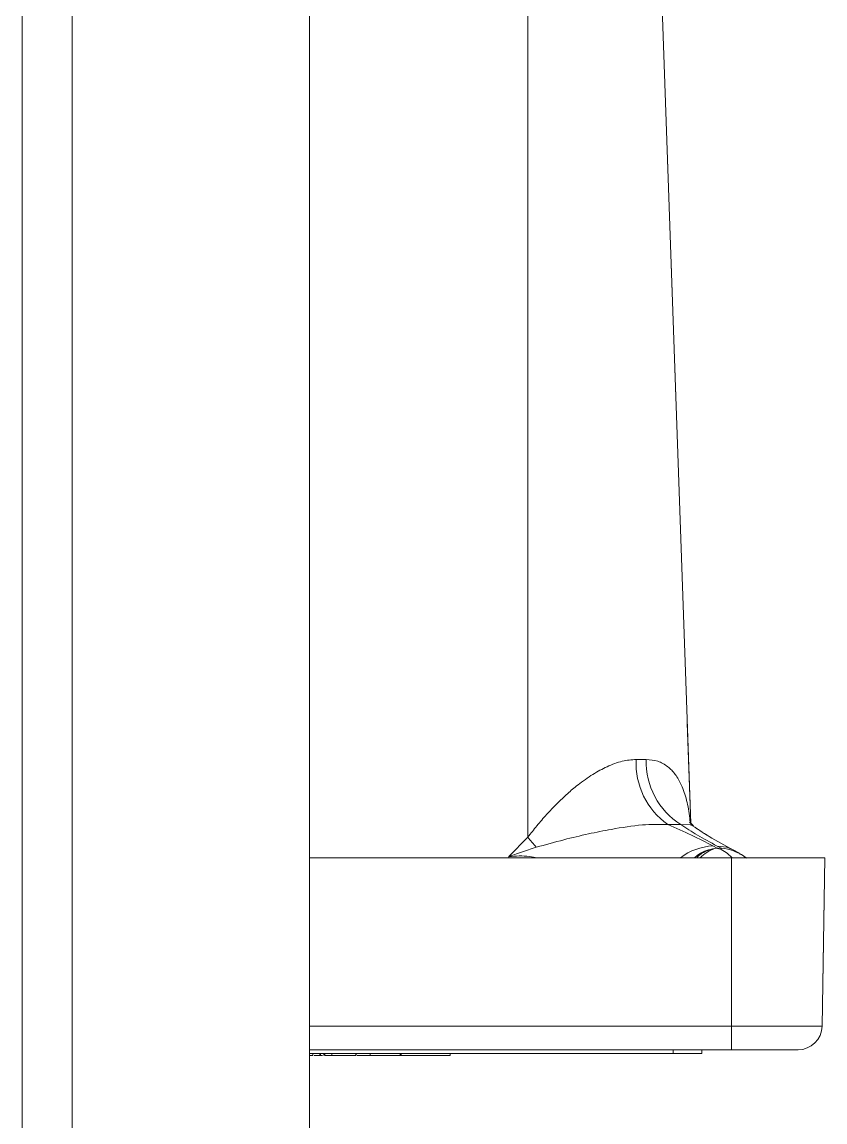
# Model space of a CAD drawing. Header units: feet. Extents: x -21 to 5170, y -254 to 1413.
# Drawn here: x 2090.88 to 2095.18, y 42.71 to 48.6 of the extents above; entities that cross this region are included whole.
import ezdxf

# ---------------------------------------------------------------- set-up
doc = ezdxf.new("R2010")
doc.units = ezdxf.units.FT
doc.header["$MEASUREMENT"] = 0
doc.layers.add('ATI CENTER SUPPORT', color=7, linetype='Continuous')

msp = doc.modelspace()

# ---------------------------------------------------------------- linework, layer by layer
at = {"layer": 'ATI CENTER SUPPORT', "color": 8, "linetype": 'Continuous', "lineweight": 15}
for p, q in [((2090.88442, 108.06425), (2090.88442, 25.40257)), ((2091.15204, 108.06425), (2091.15204, 25.40257)), ((2092.42153, 108.06425), (2092.42153, 25.40257)), ((2093.58942, 44.2345), (2093.58939, 49.51615)), ((2094.27898, 49.51615), (2094.46087, 44.30835)), ((2094.27904, 49.51615), (2094.38471, 46.49081)), ((2094.44223, 44.84397), (2094.46094, 44.30829)), ((2094.16908, 44.65047), (2094.22332, 44.65047)), ((2094.40824, 44.30218), (2094.33818, 44.30218)), ((2094.46144, 44.2997), (2094.40824, 44.30218)), ((2094.47553, 44.29451), (2094.46091, 44.30916)), ((2093.48843, 44.13075), (2093.58942, 44.2345)), ((2093.63471, 44.18058), (2093.48843, 44.13075)), ((2094.57954, 44.18764), (2094.60175, 44.17574)), ((2094.58821, 44.17401), (2094.60175, 44.17574)), ((2094.60175, 44.17574), (2094.58906, 44.17363)), ((2094.62423, 44.17569), (2094.60243, 44.18707)), ((2094.64339, 44.17338), (2094.62423, 44.17569)), ((2094.62423, 44.17569), (2094.64273, 44.17379)), ((2094.72124, 44.14849), (2094.68746, 44.16613)), ((2094.72131, 44.14849), (2094.68753, 44.16613)), ((2095.17919, 44.12474), (2092.42153, 44.12473)), ((2093.48835, 44.12473), (2093.48843, 44.13075)), ((2094.67887, 43.09623), (2094.67886, 44.12474)), ((2094.76064, 44.12204), (2094.7577, 44.1246)), ((2094.76071, 44.12204), (2094.75777, 44.1246)), ((2095.16345, 43.22255), (2095.17919, 44.12474)), ((2095.17537, 43.90133), (2095.16352, 43.22255)), ((2095.16345, 43.22255), (2092.42153, 43.22254)), ((2095.16352, 43.22255), (2095.16345, 43.22255)), ((2094.67887, 43.09623), (2092.42153, 43.09622)), ((2094.52066, 43.07566), (2092.42153, 43.07565)), ((2092.44018, 43.06639), (2092.44018, 43.07565)), ((2092.44018, 43.06639), (2092.44018, 43.07565)), ((2092.44018, 43.06639), (2092.44018, 43.07565)), ((2092.44019, 43.06639), (2092.44019, 43.07565)), ((2092.4402, 43.06639), (2092.4402, 43.07565)), ((2092.47733, 43.06639), (2092.44728, 43.06639)), ((2092.47733, 43.06639), (2092.47733, 43.07565)), ((2092.47733, 43.06639), (2092.48065, 43.06639)), ((2092.48065, 43.06639), (2092.48065, 43.07565)), ((2092.48065, 43.06639), (2092.49225, 43.06639)), ((2092.49934, 43.06639), (2092.49934, 43.07565)), ((2092.50349, 43.06639), (2092.50349, 43.07565)), ((2092.50349, 43.06639), (2092.54087, 43.06639)), ((2092.54087, 43.06639), (2092.54087, 43.07565)), ((2092.54087, 43.06639), (2092.66961, 43.06639)), ((2092.66961, 43.06639), (2092.66961, 43.07565)), ((2092.66962, 43.06639), (2092.66962, 43.07565)), ((2092.66962, 43.06639), (2092.66962, 43.07565)), ((2092.67183, 43.06639), (2092.67183, 43.07565)), ((2092.90781, 43.06639), (2092.67671, 43.06639)), ((2092.7471, 43.06639), (2092.7471, 43.07565)), ((2092.90781, 43.06639), (2092.90781, 43.07565)), ((2092.90781, 43.06639), (2092.90781, 43.07565)), ((2092.90781, 43.06639), (2092.90781, 43.06639)), ((2092.90781, 43.06639), (2092.91193, 43.06639)), ((2092.91193, 43.06639), (2092.91193, 43.07565)), ((2093.17523, 43.06639), (2092.91193, 43.06639)), ((2093.17523, 43.06639), (2093.17523, 43.07565)), ((2093.17523, 43.06639), (2093.17526, 43.06639)), ((2093.17526, 43.06639), (2093.17526, 43.07565)), ((2094.36507, 43.07553), (2094.36507, 43.07566)), ((2094.36638, 43.07566), (2094.36638, 43.09623)), ((2094.52066, 43.09623), (2094.52066, 43.07566)), ((2094.52068, 43.07566), (2094.52066, 43.07566)), ((2094.52068, 43.07566), (2094.52068, 43.09623))]:
    msp.add_line(p, q, dxfattribs=at)
at = {"layer": 'ATI CENTER SUPPORT', "color": 8, "linetype": 'Continuous', "lineweight": 15, "flags": 128}
for points in [[(2094.60243, 44.18707), (2094.65206, 44.18051), (2094.68754, 44.16608)], [(2094.68257, 44.12474), (2094.65579, 44.14866), (2094.61931, 44.17242)]]:
    msp.add_lwpolyline(points, dxfattribs=at)
at = {"layer": 'ATI CENTER SUPPORT', "color": 8, "linetype": 'Continuous', "lineweight": 15}
for centre, radius, start, end in [((2094.57378, 44.63176), 0.40514, 177.353311, 234.440811), ((2094.61846, 44.63703), 0.39537, 178.051433, 237.879934), ((2106.41715, 54.96158), 16.72187, 219.903759, 220.145046), ((2094.59484, 43.87784), 0.31018, 92.828239, 127.25167), ((2094.67178, 43.95665), 0.23221, 110.868291, 133.625648), ((2094.56212, 44.11563), 0.06395, 65.085066, 65.916747), ((2094.62536, 44.14528), 0.03339, 57.304534, 58.647928), ((2094.59214, 43.89678), 0.28131, 53.79424, 79.503606), ((2095.0349, 43.2248), 0.12856, 270.000338, 359.000338), ((2095.03498, 43.2248), 0.12856, 270.000338, 359.000338)]:
    msp.add_arc(centre, radius, start, end, dxfattribs=at)
for points, knots in [([(2093.58942, 44.2345), (2093.60576, 44.25495), (2093.63866, 44.29614), (2093.68982, 44.35637), (2093.74411, 44.41379), (2093.80019, 44.46693), (2093.86435, 44.52061), (2093.93526, 44.57097), (2094.01503, 44.61449), (2094.0943, 44.64451), (2094.14457, 44.64852), (2094.16908, 44.65047)], [0, 0, 0, 0, 0.0995613, 0.2004912, 0.3012268, 0.4020865, 0.4985677, 0.628184, 0.7487868, 0.8775379, 1, 1, 1, 1]), ([(2094.22332, 44.65047), (2094.24443, 44.64861), (2094.27647, 44.64577), (2094.31304, 44.62904), (2094.34586, 44.60743), (2094.38047, 44.5708), (2094.41492, 44.5109), (2094.44054, 44.43203), (2094.45425, 44.36208), (2094.4571, 44.31952), (2094.45764, 44.31149)], [0, 0, 0, 0, 0.1402961, 0.2129265, 0.2880059, 0.4261027, 0.5745172, 0.7615475, 0.9550135, 1, 1, 1, 1]), ([(2094.33818, 44.30218), (2094.29368, 44.30265), (2094.19817, 44.30367), (2094.051, 44.27966), (2093.91081, 44.25215), (2093.77642, 44.21981), (2093.68388, 44.19419), (2093.63471, 44.18058)], [0, 0, 0, 0, 0.201171, 0.4318672, 0.6042142, 0.7896771, 1, 1, 1, 1]), ([(2094.57954, 44.18764), (2094.54233, 44.20702), (2094.46808, 44.24568), (2094.38141, 44.28337), (2094.33818, 44.30218)], [0, 0, 0, 0, 0.5011445, 1, 1, 1, 1]), ([(2094.40824, 44.30218), (2094.43678, 44.28328), (2094.49398, 44.24539), (2094.56623, 44.20654), (2094.60243, 44.18707)], [0, 0, 0, 0, 0.498889, 1, 1, 1, 1]), ([(2094.47533, 44.29459), (2094.4685, 44.30102), (2094.45588, 44.31292), (2094.45449, 44.31477), (2094.45385, 44.31562)], [0, 0, 0, 0, 0.5409021, 1, 1, 1, 1]), ([(2094.4723, 44.29254), (2094.47164, 44.29572), (2094.47085, 44.29951), (2094.46276, 44.29967), (2094.46144, 44.2997)], [0, 0, 0, 0, 0.83637961, 1, 1, 1, 1]), ([(2094.68746, 44.16613), (2094.6436, 44.18985), (2094.56348, 44.23317), (2094.49374, 44.28014), (2094.46218, 44.3014)], [0, 0, 0, 0, 0.5475091, 1, 1, 1, 1]), ([(2094.68753, 44.16613), (2094.64354, 44.18982), (2094.57112, 44.22881), (2094.50808, 44.27108), (2094.48333, 44.28768)], [0, 0, 0, 0, 0.607478, 1, 1, 1, 1]), ([(2094.4819, 44.12474), (2094.48876, 44.13064), (2094.52383, 44.16077), (2094.55951, 44.16811), (2094.58821, 44.17401)], [0, 0, 0, 0, 0.1957996, 1, 1, 1, 1]), ([(2094.49292, 44.12474), (2094.49814, 44.12963), (2094.52984, 44.15933), (2094.56211, 44.16712), (2094.58906, 44.17363)], [0, 0, 0, 0, 0.1645679, 1, 1, 1, 1]), ([(2094.61931, 44.17242), (2094.61805, 44.17246), (2094.61553, 44.17255), (2094.61094, 44.17328), (2094.60621, 44.17432), (2094.60323, 44.17527), (2094.60175, 44.17574)], [0, 0, 0, 0, 0.25615748, 0.51108343, 0.75692619, 1, 1, 1, 1]), ([(2094.62423, 44.17569), (2094.62453, 44.17523), (2094.62514, 44.17429), (2094.62438, 44.17326), (2094.62257, 44.17255), (2094.6204, 44.17246), (2094.61931, 44.17242)], [0, 0, 0, 0, 0.2433771, 0.4891641, 0.7439934, 1, 1, 1, 1]), ([(2093.48843, 44.13075), (2093.50675, 44.13218), (2093.54335, 44.13504), (2093.59448, 44.13256), (2093.62645, 44.12712), (2093.64051, 44.12473)], [0, 0, 0, 0, 0.35916982, 0.71802895, 1, 1, 1, 1]), ([(2094.72008, 44.145), (2094.72656, 44.14342), (2094.73796, 44.14062), (2094.74562, 44.13168), (2094.74893, 44.12782)], [0, 0, 0, 0, 0.567596, 1, 1, 1, 1]), ([(2094.73578, 44.13922), (2094.73519, 44.13986), (2094.7312, 44.1441), (2094.72526, 44.14512), (2094.72021, 44.14599)], [0, 0, 0, 0, 0.149209, 1, 1, 1, 1]), ([(2092.42153, 43.06639), (2092.42513, 43.06639), (2092.432, 43.06639), (2092.43899, 43.06639), (2092.43978, 43.06639), (2092.44018, 43.06639)], [0.36429915, 0.36429915, 0.36429915, 0.36429915, 0.55967416, 0.77974901, 1, 1, 1, 1]), ([(2095.03491, 43.09623), (2095.03015, 43.09623), (2095.02283, 43.09623), (2094.97844, 43.09623), (2094.93249, 43.09623), (2094.87545, 43.09623), (2094.79256, 43.09623), (2094.72366, 43.09623), (2094.67887, 43.09623)], [0, 0, 0, 0, 0.239457, 0.3683598, 0.4999992, 0.631638, 0.7605409, 1, 1, 1, 1])]:
    msp.add_open_spline(points, degree=3, knots=knots, dxfattribs=at)

doc.saveas('drawing.dxf')
